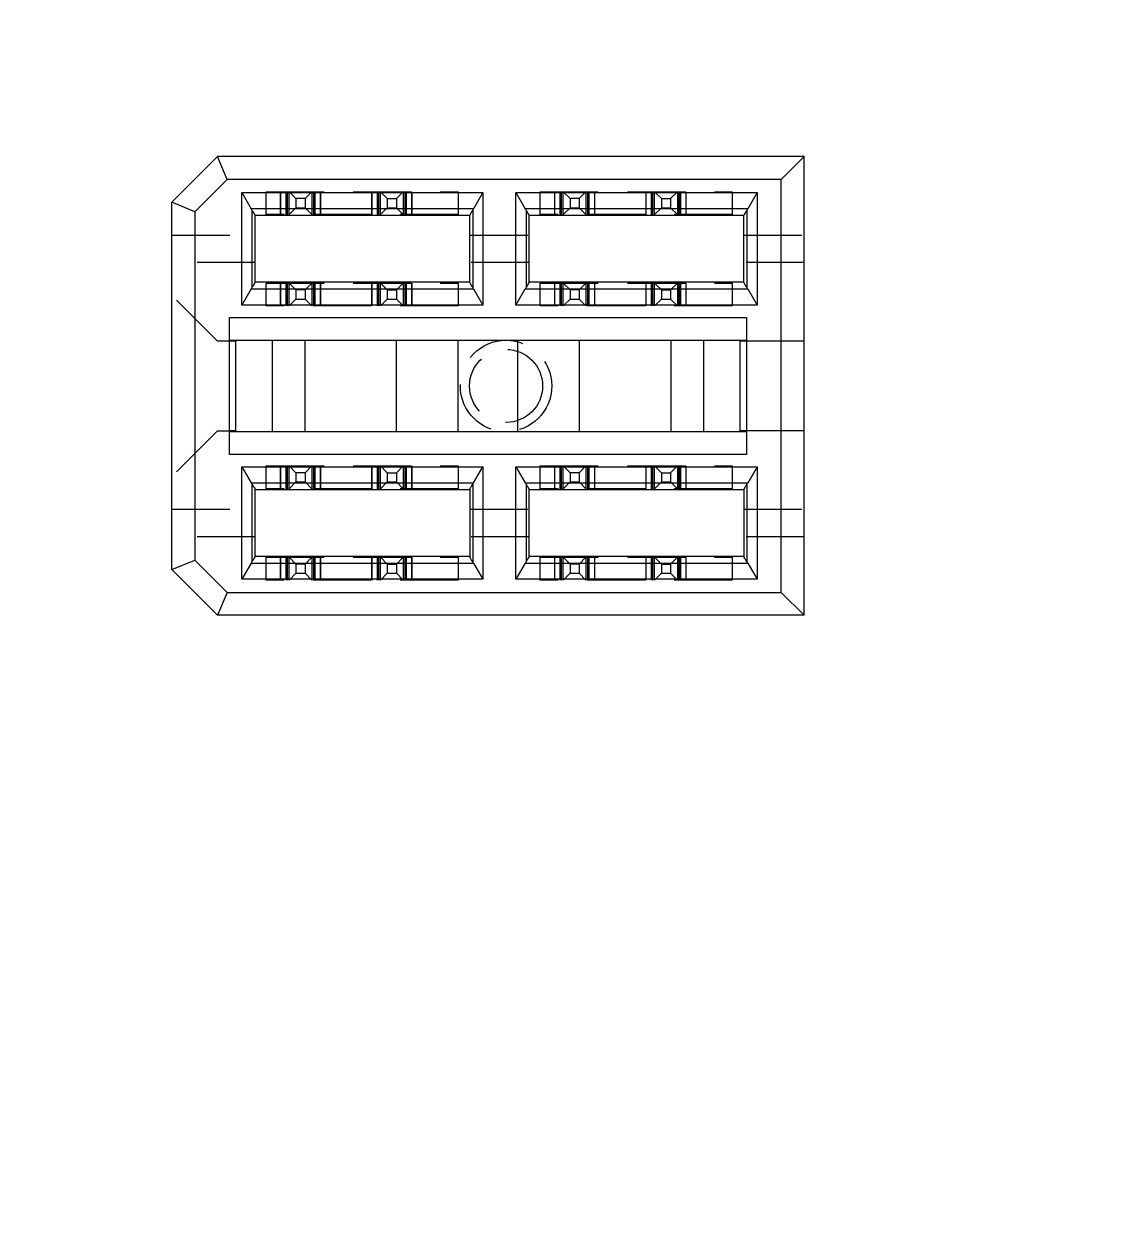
# Model space of a CAD drawing. Header units: millimetres. Extents: x -64 to 530, y -86 to 334.
# Drawn here: x 175.56 to 199.09, y 193.9 to 220.01 of the extents above; entities that cross this region are included whole.
import ezdxf

# ---------------------------------------------------------------- set-up
doc = ezdxf.new("R2010")
doc.units = ezdxf.units.MM
doc.header["$PDSIZE"] = -1
doc.linetypes.add('HIDDEN', pattern=[1.905, 1.27, -0.635])
doc.dimstyles.new('ISO-25', dxfattribs={"dimtxt": 2.5, "dimasz": 2.5, "dimexe": 1.25, "dimexo": 0.625, "dimtad": 1, "dimtxsty": 'Standard', "dimcen": 2.5, "dimadec": 0, "dimazin": 0, "dimtfac": 1, "dimtmove": 0, "dimatfit": 3, "dimfxl": 0, "dimarcsym": 0})

# ---------------------------------------------------------------- blocks, each defined once
blk = doc.blocks.new('*D35')
at = {"color": 0, "lineweight": -2}
for p, q in [((437.684, 297.079), (437.684, 315.579)), ((431.8, 293.079), (437.684, 297.079)), ((431.8, 279.9), (431.8, 293.079))]:
    blk.add_line(p, q, dxfattribs=at)
at = {"layer": 'Defpoints', "color": 0}
for p in [(437.684, 301.079), (431.8, 279.4), (0, 0)]:
    blk.add_point(p, dxfattribs=at)
at = {"color": 0, "insert": (435.434, 308.579), "char_height": 3, "attachment_point": 5, "rotation": 90}
blk.add_mtext('431,80', dxfattribs=at)
blk = doc.blocks.new('*D41')
at = {"color": 0, "lineweight": -2}
for p, q in [((191.371, 292.073), (191.371, 310.573)), ((199.07, 288.073), (191.371, 292.073)), ((199.07, 265.82), (199.07, 288.073))]:
    blk.add_line(p, q, dxfattribs=at)
at = {"layer": 'Defpoints', "color": 0}
for p in [(191.371, 296.073), (199.07, 265.32), (0, 0)]:
    blk.add_point(p, dxfattribs=at)
at = {"color": 0, "insert": (189.121, 303.573), "char_height": 3, "attachment_point": 5, "rotation": 90}
blk.add_mtext('199,07', dxfattribs=at)
blk = doc.blocks.new('*D42')
at = {"color": 0, "lineweight": -2}
for p, q in [((193.497, 265.32), (189.497, 263.066)), ((198.57, 265.32), (193.497, 265.32)), ((189.497, 263.066), (169.497, 263.066))]:
    blk.add_line(p, q, dxfattribs=at)
at = {"layer": 'Defpoints', "color": 0}
for p in [(199.07, 265.32), (185.497, 263.066), (0, 0)]:
    blk.add_point(p, dxfattribs=at)
at = {"color": 0, "insert": (177.247, 265.316), "char_height": 3, "attachment_point": 5}
blk.add_mtext('265,32', dxfattribs=at)
blk = doc.blocks.new('*D43')
at = {"color": 0, "lineweight": -2}
for p, q in [((280.31, 293.54), (280.31, 313.54)), ((285.75, 289.54), (280.31, 293.54)), ((285.75, 274.9), (285.75, 289.54))]:
    blk.add_line(p, q, dxfattribs=at)
at = {"layer": 'Defpoints', "color": 0}
for p in [(280.31, 297.54), (285.75, 274.4), (0, 0)]:
    blk.add_point(p, dxfattribs=at)
at = {"color": 0, "insert": (278.06, 305.79), "char_height": 3, "attachment_point": 5, "rotation": 90}
blk.add_mtext('285,75', dxfattribs=at)
blk = doc.blocks.new('*D44')
at = {"color": 0, "lineweight": -2}
for p, q in [((298.633, 293.447), (298.633, 312.947)), ((293.9, 289.447), (298.633, 293.447)), ((293.9, 279.9), (293.9, 289.447))]:
    blk.add_line(p, q, dxfattribs=at)
at = {"layer": 'Defpoints', "color": 0}
for p in [(298.633, 297.447), (293.9, 279.4), (0, 0)]:
    blk.add_point(p, dxfattribs=at)
at = {"color": 0, "insert": (296.383, 305.447), "char_height": 3, "attachment_point": 5, "rotation": 90}
blk.add_mtext('293,90', dxfattribs=at)
blk = doc.blocks.new('*D45')
at = {"color": 0, "lineweight": -2}
blk.add_line((285.25, 274.4), (252.388, 274.4), dxfattribs=at)
at = {"layer": 'Defpoints', "color": 0}
for p in [(267.888, 274.4), (285.75, 274.4), (0, 0)]:
    blk.add_point(p, dxfattribs=at)
at = {"color": 0, "insert": (259.888, 276.65), "char_height": 3, "attachment_point": 5}
blk.add_mtext('274,40', dxfattribs=at)
blk = doc.blocks.new('*D46')
at = {"color": 0, "lineweight": -2}
for p, q in [((273.06, 264.82), (273.06, 254.53)), ((273.06, 254.53), (277.95, 250.53)), ((277.95, 250.53), (277.95, 231.03))]:
    blk.add_line(p, q, dxfattribs=at)
at = {"layer": 'Defpoints', "color": 0}
for p in [(273.06, 265.32), (277.95, 246.53), (0, 0)]:
    blk.add_point(p, dxfattribs=at)
at = {"color": 0, "insert": (275.7, 238.53), "char_height": 3, "attachment_point": 5, "rotation": 90}
blk.add_mtext('273,06', dxfattribs=at)
blk = doc.blocks.new('*D47')
at = {"color": 0, "lineweight": -2}
for p, q in [((260.93, 266.76), (240.93, 266.76)), ((264.93, 265.32), (260.93, 266.76)), ((272.56, 265.32), (264.93, 265.32))]:
    blk.add_line(p, q, dxfattribs=at)
at = {"layer": 'Defpoints', "color": 0}
for p in [(256.93, 266.76), (273.06, 265.32), (0, 0)]:
    blk.add_point(p, dxfattribs=at)
at = {"color": 0, "insert": (248.68, 269.01), "char_height": 3, "attachment_point": 5}
blk.add_mtext('265,32', dxfattribs=at)
blk = doc.blocks.new('*D48')
at = {"color": 0, "lineweight": -2}
for p, q in [((355.301, 295.339), (355.301, 315.339)), ((359.73, 291.339), (355.301, 295.339)), ((359.73, 265.82), (359.73, 291.339))]:
    blk.add_line(p, q, dxfattribs=at)
at = {"layer": 'Defpoints', "color": 0}
for p in [(355.301, 299.339), (359.73, 265.32), (0, 0)]:
    blk.add_point(p, dxfattribs=at)
at = {"color": 0, "insert": (353.051, 307.589), "char_height": 3, "attachment_point": 5, "rotation": 90}
blk.add_mtext('359,73', dxfattribs=at)
blk = doc.blocks.new('*D49')
at = {"color": 0, "lineweight": -2}
for p, q in [((349.375, 265.32), (345.375, 260.541)), ((359.23, 265.32), (349.375, 265.32)), ((345.375, 260.541), (325.375, 260.541))]:
    blk.add_line(p, q, dxfattribs=at)
at = {"layer": 'Defpoints', "color": 0}
for p in [(359.73, 265.32), (341.375, 260.541), (0, 0)]:
    blk.add_point(p, dxfattribs=at)
at = {"color": 0, "insert": (333.125, 262.791), "char_height": 3, "attachment_point": 5}
blk.add_mtext('265,32', dxfattribs=at)
blk = doc.blocks.new('*D50')
at = {"color": 0, "lineweight": -2}
for p, q in [((411.281, 297.743), (411.281, 316.243)), ((415.9, 293.743), (411.281, 297.743)), ((415.9, 279.97), (415.9, 293.743))]:
    blk.add_line(p, q, dxfattribs=at)
at = {"layer": 'Defpoints', "color": 0}
for p in [(411.281, 301.743), (415.9, 279.47), (0, 0)]:
    blk.add_point(p, dxfattribs=at)
at = {"color": 0, "insert": (409.031, 309.243), "char_height": 3, "attachment_point": 5, "rotation": 90}
blk.add_mtext('415,90', dxfattribs=at)
blk = doc.blocks.new('*D51')
at = {"color": 0, "lineweight": -2}
for p, q in [((441.42, 274.4), (445.42, 275.871)), ((445.42, 275.871), (464.92, 275.871)), ((425.95, 274.4), (441.42, 274.4))]:
    blk.add_line(p, q, dxfattribs=at)
at = {"layer": 'Defpoints', "color": 0}
for p in [(449.42, 275.871), (425.45, 274.4), (0, 0)]:
    blk.add_point(p, dxfattribs=at)
at = {"color": 0, "insert": (457.42, 278.121), "char_height": 3, "attachment_point": 5}
blk.add_mtext('274,40', dxfattribs=at)
blk = doc.blocks.new('*D52')
at = {"color": 0, "lineweight": -2}
for p, q in [((423.283, 294.998), (423.283, 314.998)), ((425.45, 290.998), (423.283, 294.998)), ((425.45, 274.9), (425.45, 290.998))]:
    blk.add_line(p, q, dxfattribs=at)
at = {"layer": 'Defpoints', "color": 0}
for p in [(423.283, 298.998), (425.45, 274.4), (0, 0)]:
    blk.add_point(p, dxfattribs=at)
at = {"color": 0, "insert": (421.033, 307.248), "char_height": 3, "attachment_point": 5, "rotation": 90}
blk.add_mtext('425,45', dxfattribs=at)
blk = doc.blocks.new('*D53')
at = {"color": 0, "lineweight": -2}
for p, q in [((425.93, 198.05), (448.265, 198.05)), ((448.265, 198.05), (452.265, 194.721)), ((452.265, 194.721), (470.765, 194.721))]:
    blk.add_line(p, q, dxfattribs=at)
at = {"layer": 'Defpoints', "color": 0}
for p in [(425.43, 198.05), (456.265, 194.721), (0, 0)]:
    blk.add_point(p, dxfattribs=at)
at = {"color": 0, "insert": (463.765, 196.971), "char_height": 3, "attachment_point": 5}
blk.add_mtext('198,05', dxfattribs=at)
blk = doc.blocks.new('*D56')
at = {"color": 0, "lineweight": -2}
for p, q in [((437.803, 215.414), (437.803, 235.414)), ((425.43, 211.414), (437.803, 215.414)), ((425.43, 198.55), (425.43, 211.414))]:
    blk.add_line(p, q, dxfattribs=at)
at = {"layer": 'Defpoints', "color": 0}
for p in [(437.803, 219.414), (425.43, 198.05), (0, 0)]:
    blk.add_point(p, dxfattribs=at)
at = {"color": 0, "insert": (435.553, 227.664), "char_height": 3, "attachment_point": 5, "rotation": 90}
blk.add_mtext('425,43', dxfattribs=at)
blk = doc.blocks.new('*D75')
at = {"color": 0, "lineweight": -2}
for p, q in [((288.794, 294.16), (288.794, 313.16)), ((290.401, 290.16), (288.794, 294.16)), ((290.401, 279.9), (290.401, 290.16))]:
    blk.add_line(p, q, dxfattribs=at)
at = {"layer": 'Defpoints', "color": 0}
for p in [(288.794, 298.16), (290.401, 279.4), (0, 0)]:
    blk.add_point(p, dxfattribs=at)
at = {"color": 0, "insert": (286.544, 305.91), "char_height": 3, "attachment_point": 5, "rotation": 90}
blk.add_mtext('290,40', dxfattribs=at)
blk = doc.blocks.new('*D76')
at = {"color": 0, "lineweight": -2}
for p, q in [((306.252, 292.611), (306.252, 312.111)), ((297.399, 288.611), (306.252, 292.611)), ((297.399, 279.9), (297.399, 288.611))]:
    blk.add_line(p, q, dxfattribs=at)
at = {"layer": 'Defpoints', "color": 0}
for p in [(306.252, 296.611), (297.399, 279.4), (0, 0)]:
    blk.add_point(p, dxfattribs=at)
at = {"color": 0, "insert": (304.002, 304.611), "char_height": 3, "attachment_point": 5, "rotation": 90}
blk.add_mtext('297,40', dxfattribs=at)
blk = doc.blocks.new('*D77')
at = {"color": 0, "lineweight": -2}
for p, q in [((404.526, 297.682), (404.526, 316.182)), ((412.401, 293.682), (404.526, 297.682)), ((412.401, 279.9), (412.401, 293.682))]:
    blk.add_line(p, q, dxfattribs=at)
at = {"layer": 'Defpoints', "color": 0}
for p in [(404.526, 301.682), (412.401, 279.4), (0, 0)]:
    blk.add_point(p, dxfattribs=at)
at = {"color": 0, "insert": (402.276, 309.182), "char_height": 3, "attachment_point": 5, "rotation": 90}
blk.add_mtext('412,40', dxfattribs=at)
blk = doc.blocks.new('*D78')
at = {"color": 0, "lineweight": -2}
for p, q in [((417.265, 297.291), (417.265, 315.791)), ((419.399, 293.291), (417.265, 297.291)), ((419.399, 279.9), (419.399, 293.291))]:
    blk.add_line(p, q, dxfattribs=at)
at = {"layer": 'Defpoints', "color": 0}
for p in [(417.265, 301.291), (419.399, 279.4), (0, 0)]:
    blk.add_point(p, dxfattribs=at)
at = {"color": 0, "insert": (415.015, 308.791), "char_height": 3, "attachment_point": 5, "rotation": 90}
blk.add_mtext('419,40', dxfattribs=at)
blk = doc.blocks.new('*D79')
at = {"color": 0, "lineweight": -2}
for p, q in [((327.667, 198.05), (331.667, 199.196)), ((331.667, 199.196), (350.167, 199.196)), ((321.16, 198.05), (327.667, 198.05))]:
    blk.add_line(p, q, dxfattribs=at)
at = {"layer": 'Defpoints', "color": 0}
for p in [(335.667, 199.196), (320.66, 198.05), (0, 0)]:
    blk.add_point(p, dxfattribs=at)
at = {"color": 0, "insert": (343.167, 201.446), "char_height": 3, "attachment_point": 5}
blk.add_mtext('198,05', dxfattribs=at)
blk = doc.blocks.new('*D80')
at = {"color": 0, "lineweight": -2}
for p, q in [((320.66, 197.55), (320.66, 191.803)), ((320.66, 191.803), (322.808, 187.803)), ((322.808, 187.803), (322.808, 168.303))]:
    blk.add_line(p, q, dxfattribs=at)
at = {"layer": 'Defpoints', "color": 0}
for p in [(320.66, 198.05), (322.808, 183.803), (0, 0)]:
    blk.add_point(p, dxfattribs=at)
at = {"color": 0, "insert": (320.558, 175.803), "char_height": 3, "attachment_point": 5, "rotation": 90}
blk.add_mtext('320,66', dxfattribs=at)
blk = doc.blocks.new('*D82')
at = {"color": 0, "lineweight": -2}
for p, q in [((291.362, 177.259), (291.362, 196.759)), ((293.9, 173.47), (291.362, 177.259)), ((293.9, 169.97), (293.9, 173.47))]:
    blk.add_line(p, q, dxfattribs=at)
at = {"layer": 'Defpoints', "color": 0}
for p in [(291.362, 181.259), (293.9, 169.47), (0, 0)]:
    blk.add_point(p, dxfattribs=at)
at = {"color": 0, "insert": (289.112, 189.259), "char_height": 3, "attachment_point": 5, "rotation": 90}
blk.add_mtext('293,90', dxfattribs=at)
blk = doc.blocks.new('*D83')
at = {"color": 0, "lineweight": -2}
for p, q in [((219.89, 198.05), (219.828, 199.055)), ((219.828, 199.055), (238.328, 199.055)), ((216.39, 198.05), (219.89, 198.05))]:
    blk.add_line(p, q, dxfattribs=at)
at = {"layer": 'Defpoints', "color": 0}
for p in [(223.828, 199.055), (215.89, 198.05), (0, 0)]:
    blk.add_point(p, dxfattribs=at)
at = {"color": 0, "insert": (231.328, 201.305), "char_height": 3, "attachment_point": 5}
blk.add_mtext('198,05', dxfattribs=at)
blk = doc.blocks.new('*D84')
at = {"color": 0, "lineweight": -2}
for p, q in [((215.89, 197.55), (215.89, 194.05)), ((215.89, 194.05), (218.08, 193.062)), ((218.08, 193.062), (218.08, 174.062))]:
    blk.add_line(p, q, dxfattribs=at)
at = {"layer": 'Defpoints', "color": 0}
for p in [(215.89, 198.05), (218.08, 189.062), (0, 0)]:
    blk.add_point(p, dxfattribs=at)
at = {"color": 0, "insert": (215.83, 181.312), "char_height": 3, "attachment_point": 5, "rotation": 90}
blk.add_mtext('215,89', dxfattribs=at)
blk = doc.blocks.new('*D118')
at = {"color": 0, "lineweight": -2}
for p, q in [((389.587, 199.576), (389.587, 219.576)), ((394.242, 195.576), (389.587, 199.576)), ((394.242, 191.725), (394.242, 195.576))]:
    blk.add_line(p, q, dxfattribs=at)
at = {"layer": 'Defpoints', "color": 0}
for p in [(389.587, 203.576), (394.242, 191.225), (0, 0)]:
    blk.add_point(p, dxfattribs=at)
at = {"color": 0, "insert": (387.337, 211.826), "char_height": 3, "attachment_point": 5, "rotation": 90}
blk.add_mtext('394,24', dxfattribs=at)
blk = doc.blocks.new('*D119')
at = {"color": 0, "lineweight": -2}
for p, q in [((393.843, 235.159), (393.843, 254.159)), ((396, 231.159), (393.843, 235.159)), ((396, 225.095), (396, 231.159))]:
    blk.add_line(p, q, dxfattribs=at)
at = {"layer": 'Defpoints', "color": 0}
for p in [(393.843, 239.159), (396, 224.595), (0, 0)]:
    blk.add_point(p, dxfattribs=at)
at = {"color": 0, "insert": (391.593, 246.909), "char_height": 3, "attachment_point": 5, "rotation": 90}
blk.add_mtext('396,00', dxfattribs=at)
blk = doc.blocks.new('*D120')
at = {"color": 0, "lineweight": -2}
for p, q in [((372.602, 236.309), (372.602, 255.809)), ((373.5, 232.309), (372.602, 236.309)), ((373.5, 225.095), (373.5, 232.309))]:
    blk.add_line(p, q, dxfattribs=at)
at = {"layer": 'Defpoints', "color": 0}
for p in [(372.602, 240.309), (373.5, 224.595), (0, 0)]:
    blk.add_point(p, dxfattribs=at)
at = {"color": 0, "insert": (370.352, 248.309), "char_height": 3, "attachment_point": 5, "rotation": 90}
blk.add_mtext('373,50', dxfattribs=at)
blk = doc.blocks.new('*D121')
at = {"color": 0, "lineweight": -2}
for p, q in [((345.579, 237.414), (345.579, 256.414)), ((349.175, 233.414), (345.579, 237.414)), ((349.175, 225.095), (349.175, 233.414))]:
    blk.add_line(p, q, dxfattribs=at)
at = {"layer": 'Defpoints', "color": 0}
for p in [(345.579, 241.414), (349.175, 224.595), (0, 0)]:
    blk.add_point(p, dxfattribs=at)
at = {"color": 0, "insert": (343.329, 249.164), "char_height": 3, "attachment_point": 5, "rotation": 90}
blk.add_mtext('349,18', dxfattribs=at)
blk = doc.blocks.new('*D122')
at = {"color": 0, "lineweight": -2}
for p, q in [((325.674, 236.995), (325.674, 256.995)), ((328.855, 232.995), (325.674, 236.995)), ((328.855, 225.095), (328.855, 232.995))]:
    blk.add_line(p, q, dxfattribs=at)
at = {"layer": 'Defpoints', "color": 0}
for p in [(325.674, 240.995), (328.855, 224.595), (0, 0)]:
    blk.add_point(p, dxfattribs=at)
at = {"color": 0, "insert": (323.424, 249.245), "char_height": 3, "attachment_point": 5, "rotation": 90}
blk.add_mtext('328,86', dxfattribs=at)
blk = doc.blocks.new('*D123')
at = {"color": 0, "lineweight": -2}
for p, q in [((304.85, 235.076), (304.85, 254.576)), ((308.535, 231.076), (304.85, 235.076)), ((308.535, 225.095), (308.535, 231.076))]:
    blk.add_line(p, q, dxfattribs=at)
at = {"layer": 'Defpoints', "color": 0}
for p in [(304.85, 239.076), (308.535, 224.595), (0, 0)]:
    blk.add_point(p, dxfattribs=at)
at = {"color": 0, "insert": (302.6, 247.076), "char_height": 3, "attachment_point": 5, "rotation": 90}
blk.add_mtext('308,54', dxfattribs=at)
blk = doc.blocks.new('*D124')
at = {"color": 0, "lineweight": -2}
for p, q in [((286.103, 233.369), (286.103, 253.369)), ((288.215, 229.369), (286.103, 233.369)), ((288.215, 225.095), (288.215, 229.369))]:
    blk.add_line(p, q, dxfattribs=at)
at = {"layer": 'Defpoints', "color": 0}
for p in [(286.103, 237.369), (288.215, 224.595), (0, 0)]:
    blk.add_point(p, dxfattribs=at)
at = {"color": 0, "insert": (283.853, 245.619), "char_height": 3, "attachment_point": 5, "rotation": 90}
blk.add_mtext('288,22', dxfattribs=at)
blk = doc.blocks.new('*D125')
at = {"color": 0, "lineweight": -2}
for p, q in [((263.907, 234.454), (263.907, 253.954)), ((267.895, 230.454), (263.907, 234.454)), ((267.895, 225.095), (267.895, 230.454))]:
    blk.add_line(p, q, dxfattribs=at)
at = {"layer": 'Defpoints', "color": 0}
for p in [(263.907, 238.454), (267.895, 224.595), (0, 0)]:
    blk.add_point(p, dxfattribs=at)
at = {"color": 0, "insert": (261.657, 246.454), "char_height": 3, "attachment_point": 5, "rotation": 90}
blk.add_mtext('267,90', dxfattribs=at)
blk = doc.blocks.new('*D126')
at = {"color": 0, "lineweight": -2}
for p, q in [((243.782, 232.451), (243.782, 252.451)), ((247.575, 228.595), (243.782, 232.451)), ((247.575, 225.095), (247.575, 228.595))]:
    blk.add_line(p, q, dxfattribs=at)
at = {"layer": 'Defpoints', "color": 0}
for p in [(243.782, 236.451), (247.575, 224.595), (0, 0)]:
    blk.add_point(p, dxfattribs=at)
at = {"color": 0, "insert": (241.532, 244.701), "char_height": 3, "attachment_point": 5, "rotation": 90}
blk.add_mtext('247,58', dxfattribs=at)
blk = doc.blocks.new('*D127')
at = {"color": 0, "lineweight": -2}
for p, q in [((222.023, 234.703), (222.023, 254.703)), ((227.255, 230.703), (222.023, 234.703)), ((227.255, 225.095), (227.255, 230.703))]:
    blk.add_line(p, q, dxfattribs=at)
at = {"layer": 'Defpoints', "color": 0}
for p in [(222.023, 238.703), (227.255, 224.595), (0, 0)]:
    blk.add_point(p, dxfattribs=at)
at = {"color": 0, "insert": (219.773, 246.953), "char_height": 3, "attachment_point": 5, "rotation": 90}
blk.add_mtext('227,26', dxfattribs=at)
blk = doc.blocks.new('*D128')
at = {"color": 0, "lineweight": -2}
for p, q in [((203.028, 233.99), (203.028, 253.49)), ((206.946, 229.99), (203.028, 233.99)), ((206.946, 225.095), (206.946, 229.99))]:
    blk.add_line(p, q, dxfattribs=at)
at = {"layer": 'Defpoints', "color": 0}
for p in [(203.028, 237.99), (206.946, 224.595), (0, 0)]:
    blk.add_point(p, dxfattribs=at)
at = {"color": 0, "insert": (200.778, 245.99), "char_height": 3, "attachment_point": 5, "rotation": 90}
blk.add_mtext('206,95', dxfattribs=at)
blk = doc.blocks.new('*D129')
at = {"color": 0, "lineweight": -2}
for p, q in [((182.809, 235.614), (182.809, 254.614)), ((186.615, 231.614), (182.809, 235.614)), ((186.615, 225.095), (186.615, 231.614))]:
    blk.add_line(p, q, dxfattribs=at)
at = {"layer": 'Defpoints', "color": 0}
for p in [(182.809, 239.614), (186.615, 224.595), (0, 0)]:
    blk.add_point(p, dxfattribs=at)
at = {"color": 0, "insert": (180.559, 247.364), "char_height": 3, "attachment_point": 5, "rotation": 90}
blk.add_mtext('186,62', dxfattribs=at)
blk = doc.blocks.new('*D142')
at = {"color": 0, "lineweight": -2}
for p, q in [((401.115, 224.595), (405.115, 228.426)), ((405.115, 228.426), (425.115, 228.426)), ((396.5, 224.595), (401.115, 224.595))]:
    blk.add_line(p, q, dxfattribs=at)
at = {"layer": 'Defpoints', "color": 0}
for p in [(409.115, 228.426), (396, 224.595), (0, 0)]:
    blk.add_point(p, dxfattribs=at)
at = {"color": 0, "insert": (417.365, 230.676), "char_height": 3, "attachment_point": 5}
blk.add_mtext('224,59', dxfattribs=at)
blk = doc.blocks.new('*D143')
at = {"color": 0, "lineweight": -2}
blk.add_line((166.25, 274.4), (193.07, 274.4), dxfattribs=at)
at = {"layer": 'Defpoints', "color": 0}
for p in [(165.75, 274.4), (177.57, 274.4), (0, 0)]:
    blk.add_point(p, dxfattribs=at)
at = {"color": 0, "insert": (185.57, 276.65), "char_height": 3, "attachment_point": 5}
blk.add_mtext('274,40', dxfattribs=at)

msp = doc.modelspace()

# ---------------------------------------------------------------- linework, layer by layer
at = {"color": 7, "linetype": 'Continuous', "lineweight": 15}
for p, q in [((179.795, 217.11), (178.795, 216.11)), ((180.002, 216.61), (179.795, 217.11)), ((192.635, 217.11), (179.795, 217.11)), ((192.635, 217.11), (192.135, 216.61)), ((192.635, 207.07), (192.635, 217.11)), ((179.295, 215.903), (180.002, 216.61)), ((192.135, 216.61), (180.002, 216.61)), ((192.135, 207.57), (192.135, 216.61)), ((180.326, 216.32), (185.604, 216.32)), ((180.326, 216.32), (180.53, 215.966)), ((180.326, 213.86), (180.326, 216.32)), ((185.604, 216.32), (185.4, 215.966)), ((185.604, 216.32), (185.604, 213.86)), ((186.326, 216.32), (191.604, 216.32)), ((186.326, 213.86), (186.326, 216.32)), ((186.326, 216.32), (186.53, 215.966)), ((191.604, 216.32), (191.4, 215.966)), ((191.604, 216.32), (191.604, 213.86)), ((178.795, 208.07), (178.795, 216.11)), ((179.295, 215.903), (178.795, 216.11)), ((179.295, 215.903), (179.295, 208.277)), ((185.4, 215.966), (180.53, 215.966)), ((180.548, 215.938), (180.548, 214.242)), ((180.615, 214.355), (180.615, 215.825)), ((185.315, 215.82), (180.615, 215.82)), ((185.315, 214.355), (185.315, 215.825)), ((185.382, 215.938), (185.382, 214.242)), ((191.4, 215.966), (186.53, 215.966)), ((186.548, 215.938), (186.548, 214.242)), ((186.615, 214.355), (186.615, 215.825)), ((191.315, 215.82), (186.615, 215.82)), ((191.315, 214.355), (191.315, 215.825)), ((191.382, 215.938), (191.382, 214.242)), ((180.53, 214.214), (180.326, 213.86)), ((180.53, 214.214), (185.4, 214.214)), ((185.315, 214.36), (180.615, 214.36)), ((185.4, 214.214), (185.604, 213.86)), ((186.326, 213.86), (186.53, 214.214)), ((186.53, 214.214), (191.4, 214.214)), ((191.315, 214.36), (186.615, 214.36)), ((191.4, 214.214), (191.604, 213.86)), ((185.604, 213.86), (180.326, 213.86)), ((191.604, 213.86), (186.326, 213.86)), ((180.059, 213.59), (191.371, 213.59)), ((180.059, 210.59), (180.059, 213.59)), ((191.371, 213.59), (191.371, 210.59)), ((180.059, 213.09), (191.371, 213.09)), ((180.195, 213.07), (180.059, 213.07)), ((180.195, 213.09), (180.195, 213.07)), ((180.195, 211.11), (180.195, 213.07)), ((180.995, 211.09), (180.995, 213.09)), ((181.715, 211.09), (181.715, 213.09)), ((183.715, 211.09), (183.715, 213.09)), ((185.065, 211.09), (185.065, 213.09)), ((186.365, 211.09), (186.365, 213.09)), ((187.715, 211.09), (187.715, 213.09)), ((189.715, 213.09), (189.715, 211.09)), ((190.435, 213.09), (190.435, 211.09)), ((191.235, 213.09), (191.235, 213.07)), ((191.371, 213.07), (191.235, 213.07)), ((191.235, 211.11), (191.235, 213.07)), ((180.195, 211.11), (180.059, 211.11)), ((180.059, 211.09), (191.371, 211.09)), ((180.195, 211.11), (180.195, 211.09)), ((191.235, 211.11), (191.235, 211.09)), ((191.371, 211.11), (191.235, 211.11)), ((191.371, 210.59), (180.059, 210.59)), ((180.326, 210.32), (185.604, 210.32)), ((180.326, 207.86), (180.326, 210.32)), ((180.326, 210.32), (180.53, 209.966)), ((185.4, 209.966), (185.604, 210.32)), ((185.604, 210.32), (185.604, 207.86)), ((186.326, 210.32), (191.604, 210.32)), ((186.326, 207.86), (186.326, 210.32)), ((186.326, 210.32), (186.53, 209.966)), ((191.604, 210.32), (191.4, 209.966)), ((191.604, 210.32), (191.604, 207.86)), ((180.53, 209.966), (185.4, 209.966)), ((186.53, 209.966), (191.4, 209.966)), ((180.548, 209.938), (180.548, 208.242)), ((180.615, 208.355), (180.615, 209.825)), ((180.615, 209.82), (185.315, 209.82)), ((185.315, 209.825), (185.315, 208.355)), ((185.382, 209.938), (185.382, 208.242)), ((186.548, 209.938), (186.548, 208.242)), ((186.615, 208.355), (186.615, 209.825)), ((186.615, 209.82), (191.315, 209.82)), ((191.315, 209.825), (191.315, 208.355)), ((191.382, 209.938), (191.382, 208.242)), ((178.795, 208.07), (179.295, 208.277)), ((179.295, 208.277), (180.002, 207.57)), ((180.53, 208.214), (180.326, 207.86)), ((180.53, 208.214), (185.4, 208.214)), ((185.315, 208.36), (180.615, 208.36)), ((185.4, 208.214), (185.604, 207.86)), ((186.53, 208.214), (186.326, 207.86)), ((186.53, 208.214), (191.4, 208.214)), ((191.315, 208.36), (186.615, 208.36)), ((191.4, 208.214), (191.604, 207.86)), ((179.795, 207.07), (178.795, 208.07)), ((185.604, 207.86), (180.326, 207.86)), ((191.604, 207.86), (186.326, 207.86)), ((180.002, 207.57), (179.795, 207.07)), ((180.002, 207.57), (192.135, 207.57)), ((192.635, 207.07), (192.135, 207.57)), ((192.635, 207.07), (179.795, 207.07))]:
    msp.add_line(p, q, dxfattribs=at)
at = {"color": 7, "linetype": 'HIDDEN', "lineweight": 0}
for p, q in [((180.86, 215.84), (180.86, 216.34)), ((180.86, 216.34), (185.06, 216.34)), ((181.17, 216.34), (181.17, 215.84)), ((181.175, 215.84), (181.175, 216.34)), ((181.295, 215.84), (181.295, 216.34)), ((181.296, 216.34), (181.296, 215.84)), ((181.315, 216.34), (181.315, 215.84)), ((181.325, 215.84), (181.325, 216.34)), ((181.325, 215.84), (181.325, 216.34)), ((181.36, 215.84), (181.36, 216.34)), ((181.36, 216.34), (181.51, 216.19)), ((181.86, 216.34), (181.71, 216.19)), ((181.86, 216.34), (181.86, 215.84)), ((181.895, 216.34), (181.895, 215.84)), ((181.895, 216.34), (181.895, 215.84)), ((181.905, 216.34), (181.905, 215.84)), ((181.924, 215.84), (181.924, 216.34)), ((181.925, 216.34), (181.925, 215.84)), ((182.045, 216.34), (182.045, 215.84)), ((182.05, 215.84), (182.05, 216.34)), ((183.17, 216.34), (183.17, 215.84)), ((183.175, 215.84), (183.175, 216.34)), ((183.295, 215.84), (183.295, 216.34)), ((183.296, 216.34), (183.296, 215.84)), ((183.315, 216.34), (183.315, 215.84)), ((183.325, 215.84), (183.325, 216.34)), ((183.325, 215.84), (183.325, 216.34)), ((183.36, 215.84), (183.36, 216.34)), ((183.36, 216.34), (183.51, 216.19)), ((183.71, 216.19), (183.86, 216.34)), ((183.86, 216.34), (183.86, 215.84)), ((183.895, 216.34), (183.895, 215.84)), ((183.895, 216.34), (183.895, 215.84)), ((183.905, 216.34), (183.905, 215.84)), ((183.924, 215.84), (183.924, 216.34)), ((183.925, 216.34), (183.925, 215.84)), ((184.045, 216.34), (184.045, 215.84)), ((184.05, 215.84), (184.05, 216.34)), ((185.06, 216.34), (185.06, 215.84)), ((186.86, 215.84), (186.86, 216.34)), ((186.86, 216.34), (191.06, 216.34)), ((187.17, 216.34), (187.17, 215.84)), ((187.175, 215.84), (187.175, 216.34)), ((187.295, 215.84), (187.295, 216.34)), ((187.296, 216.34), (187.296, 215.84)), ((187.315, 216.34), (187.315, 215.84)), ((187.325, 215.84), (187.325, 216.34)), ((187.325, 215.84), (187.325, 216.34)), ((187.36, 215.84), (187.36, 216.34)), ((187.36, 216.34), (187.51, 216.19)), ((187.86, 216.34), (187.71, 216.19)), ((187.86, 216.34), (187.86, 215.84)), ((187.895, 216.34), (187.895, 215.84)), ((187.895, 216.34), (187.895, 215.84)), ((187.905, 216.34), (187.905, 215.84)), ((187.924, 215.84), (187.924, 216.34)), ((187.925, 216.34), (187.925, 215.84)), ((188.045, 216.34), (188.045, 215.84)), ((188.05, 215.84), (188.05, 216.34)), ((189.17, 216.34), (189.17, 215.84)), ((189.175, 215.84), (189.175, 216.34)), ((189.295, 215.84), (189.295, 216.34)), ((189.296, 216.34), (189.296, 215.84)), ((189.315, 216.34), (189.315, 215.84)), ((189.325, 215.84), (189.325, 216.34)), ((189.325, 215.84), (189.325, 216.34)), ((189.36, 215.84), (189.36, 216.34)), ((189.36, 216.34), (189.51, 216.19)), ((189.71, 216.19), (189.86, 216.34)), ((189.86, 216.34), (189.86, 215.84)), ((189.895, 216.34), (189.895, 215.84)), ((189.895, 216.34), (189.895, 215.84)), ((189.905, 216.34), (189.905, 215.84)), ((189.924, 215.84), (189.924, 216.34)), ((189.925, 216.34), (189.925, 215.84)), ((190.045, 216.34), (190.045, 215.84)), ((190.05, 215.84), (190.05, 216.34)), ((191.06, 216.34), (191.06, 215.84)), ((181.36, 215.84), (181.51, 215.99)), ((181.71, 216.19), (181.51, 216.19)), ((181.51, 216.19), (181.51, 215.99)), ((181.51, 215.99), (181.71, 215.99)), ((181.71, 216.19), (181.71, 215.99)), ((181.71, 215.99), (181.86, 215.84)), ((183.51, 215.99), (183.36, 215.84)), ((183.51, 216.19), (183.71, 216.19)), ((183.51, 216.19), (183.51, 215.99)), ((183.51, 215.99), (183.71, 215.99)), ((183.71, 216.19), (183.71, 215.99)), ((183.71, 215.99), (183.86, 215.84)), ((187.36, 215.84), (187.51, 215.99)), ((187.71, 216.19), (187.51, 216.19)), ((187.51, 216.19), (187.51, 215.99)), ((187.51, 215.99), (187.71, 215.99)), ((187.71, 216.19), (187.71, 215.99)), ((187.71, 215.99), (187.86, 215.84)), ((189.51, 215.99), (189.36, 215.84)), ((189.51, 216.19), (189.71, 216.19)), ((189.51, 216.19), (189.51, 215.99)), ((189.51, 215.99), (189.71, 215.99)), ((189.71, 216.19), (189.71, 215.99)), ((189.71, 215.99), (189.86, 215.84)), ((185.06, 215.84), (180.86, 215.84)), ((191.06, 215.84), (186.86, 215.84)), ((178.795, 215.39), (180.615, 215.39)), ((185.315, 215.39), (186.615, 215.39)), ((191.315, 215.39), (192.635, 215.39)), ((180.615, 214.79), (178.795, 214.79)), ((186.615, 214.79), (185.315, 214.79)), ((192.635, 214.79), (191.315, 214.79)), ((180.86, 213.84), (180.86, 214.34)), ((180.86, 214.34), (185.06, 214.34)), ((181.17, 214.34), (181.17, 213.84)), ((181.175, 213.84), (181.175, 214.34)), ((181.295, 213.84), (181.295, 214.34)), ((181.296, 214.34), (181.296, 213.84)), ((181.315, 214.34), (181.315, 213.84)), ((181.325, 213.84), (181.325, 214.34)), ((181.325, 213.84), (181.325, 214.34)), ((181.36, 213.84), (181.36, 214.34)), ((181.36, 214.34), (181.51, 214.19)), ((181.71, 214.19), (181.51, 214.19)), ((181.51, 214.19), (181.51, 213.99)), ((181.86, 214.34), (181.71, 214.19)), ((181.71, 214.19), (181.71, 213.99)), ((181.86, 214.34), (181.86, 213.84)), ((181.895, 214.34), (181.895, 213.84)), ((181.895, 214.34), (181.895, 213.84)), ((181.905, 214.34), (181.905, 213.84)), ((181.924, 213.84), (181.924, 214.34)), ((181.925, 214.34), (181.925, 213.84)), ((182.045, 214.34), (182.045, 213.84)), ((182.05, 213.84), (182.05, 214.34)), ((183.17, 214.34), (183.17, 213.84)), ((183.175, 213.84), (183.175, 214.34)), ((183.295, 213.84), (183.295, 214.34)), ((183.296, 214.34), (183.296, 213.84)), ((183.315, 214.34), (183.315, 213.84)), ((183.325, 213.84), (183.325, 214.34)), ((183.325, 213.84), (183.325, 214.34)), ((183.36, 213.84), (183.36, 214.34)), ((183.36, 214.34), (183.51, 214.19)), ((183.51, 214.19), (183.71, 214.19)), ((183.51, 214.19), (183.51, 213.99)), ((183.71, 214.19), (183.86, 214.34)), ((183.71, 214.19), (183.71, 213.99)), ((183.86, 214.34), (183.86, 213.84)), ((183.895, 214.34), (183.895, 213.84)), ((183.895, 214.34), (183.895, 213.84)), ((183.905, 214.34), (183.905, 213.84)), ((183.924, 213.84), (183.924, 214.34)), ((183.925, 214.34), (183.925, 213.84)), ((184.045, 214.34), (184.045, 213.84)), ((184.05, 213.84), (184.05, 214.34)), ((185.06, 214.34), (185.06, 213.84)), ((186.86, 213.84), (186.86, 214.34)), ((186.86, 214.34), (191.06, 214.34)), ((187.17, 214.34), (187.17, 213.84)), ((187.175, 213.84), (187.175, 214.34)), ((187.295, 213.84), (187.295, 214.34)), ((187.296, 214.34), (187.296, 213.84)), ((187.315, 214.34), (187.315, 213.84)), ((187.325, 213.84), (187.325, 214.34)), ((187.325, 213.84), (187.325, 214.34)), ((187.36, 213.84), (187.36, 214.34)), ((187.36, 214.34), (187.51, 214.19)), ((187.51, 214.19), (187.51, 213.99)), ((187.71, 214.19), (187.51, 214.19)), ((187.86, 214.34), (187.71, 214.19)), ((187.71, 214.19), (187.71, 213.99)), ((187.86, 214.34), (187.86, 213.84)), ((187.895, 214.34), (187.895, 213.84)), ((187.895, 214.34), (187.895, 213.84)), ((187.905, 214.34), (187.905, 213.84)), ((187.924, 213.84), (187.924, 214.34)), ((187.925, 214.34), (187.925, 213.84)), ((188.045, 214.34), (188.045, 213.84)), ((188.05, 213.84), (188.05, 214.34)), ((189.17, 214.34), (189.17, 213.84)), ((189.175, 213.84), (189.175, 214.34)), ((189.295, 213.84), (189.295, 214.34)), ((189.296, 214.34), (189.296, 213.84)), ((189.315, 214.34), (189.315, 213.84)), ((189.325, 213.84), (189.325, 214.34)), ((189.325, 213.84), (189.325, 214.34)), ((189.36, 213.84), (189.36, 214.34)), ((189.36, 214.34), (189.51, 214.19)), ((189.51, 214.19), (189.71, 214.19)), ((189.51, 214.19), (189.51, 213.99)), ((189.71, 214.19), (189.86, 214.34)), ((189.71, 214.19), (189.71, 213.99)), ((189.86, 214.34), (189.86, 213.84)), ((189.895, 214.34), (189.895, 213.84)), ((189.895, 214.34), (189.895, 213.84)), ((189.905, 214.34), (189.905, 213.84)), ((189.924, 213.84), (189.924, 214.34)), ((189.925, 214.34), (189.925, 213.84)), ((190.045, 214.34), (190.045, 213.84)), ((190.05, 213.84), (190.05, 214.34)), ((191.06, 214.34), (191.06, 213.84)), ((179.795, 213.07), (178.795, 214.07)), ((181.36, 213.84), (181.51, 213.99)), ((181.51, 213.99), (181.71, 213.99)), ((181.71, 213.99), (181.86, 213.84)), ((183.51, 213.99), (183.36, 213.84)), ((183.51, 213.99), (183.71, 213.99)), ((183.71, 213.99), (183.86, 213.84)), ((187.36, 213.84), (187.51, 213.99)), ((187.51, 213.99), (187.71, 213.99)), ((187.71, 213.99), (187.86, 213.84)), ((189.51, 213.99), (189.36, 213.84)), ((189.51, 213.99), (189.71, 213.99)), ((189.71, 213.99), (189.86, 213.84)), ((185.06, 213.84), (180.86, 213.84)), ((191.06, 213.84), (186.86, 213.84)), ((180.059, 213.07), (179.795, 213.07)), ((192.635, 213.07), (191.371, 213.07)), ((179.795, 211.11), (178.795, 210.11)), ((179.795, 211.11), (180.059, 211.11)), ((192.635, 211.11), (191.371, 211.11)), ((180.86, 209.84), (180.86, 210.34)), ((180.86, 210.34), (185.06, 210.34)), ((181.17, 210.34), (181.17, 209.84)), ((181.175, 209.84), (181.175, 210.34)), ((181.295, 209.84), (181.295, 210.34)), ((181.296, 210.34), (181.296, 209.84)), ((181.315, 210.34), (181.315, 209.84)), ((181.325, 209.84), (181.325, 210.34)), ((181.325, 209.84), (181.325, 210.34)), ((181.36, 209.84), (181.36, 210.34)), ((181.36, 210.34), (181.51, 210.19)), ((181.86, 210.34), (181.71, 210.19)), ((181.86, 210.34), (181.86, 209.84)), ((181.895, 210.34), (181.895, 209.84)), ((181.895, 210.34), (181.895, 209.84)), ((181.905, 210.34), (181.905, 209.84)), ((181.924, 209.84), (181.924, 210.34)), ((181.925, 210.34), (181.925, 209.84)), ((182.045, 210.34), (182.045, 209.84)), ((182.05, 209.84), (182.05, 210.34)), ((183.17, 210.34), (183.17, 209.84)), ((183.175, 209.84), (183.175, 210.34)), ((183.295, 209.84), (183.295, 210.34)), ((183.296, 210.34), (183.296, 209.84)), ((183.315, 210.34), (183.315, 209.84)), ((183.325, 209.84), (183.325, 210.34)), ((183.325, 209.84), (183.325, 210.34)), ((183.36, 209.84), (183.36, 210.34)), ((183.36, 210.34), (183.51, 210.19)), ((183.71, 210.19), (183.86, 210.34)), ((183.86, 210.34), (183.86, 209.84)), ((183.895, 210.34), (183.895, 209.84)), ((183.895, 210.34), (183.895, 209.84)), ((183.905, 210.34), (183.905, 209.84)), ((183.924, 209.84), (183.924, 210.34)), ((183.925, 210.34), (183.925, 209.84)), ((184.045, 210.34), (184.045, 209.84)), ((184.05, 209.84), (184.05, 210.34)), ((185.06, 210.34), (185.06, 209.84)), ((186.86, 209.84), (186.86, 210.34)), ((186.86, 210.34), (191.06, 210.34)), ((187.17, 210.34), (187.17, 209.84)), ((187.175, 209.84), (187.175, 210.34)), ((187.295, 209.84), (187.295, 210.34)), ((187.296, 210.34), (187.296, 209.84)), ((187.315, 210.34), (187.315, 209.84)), ((187.325, 209.84), (187.325, 210.34)), ((187.325, 209.84), (187.325, 210.34)), ((187.36, 209.84), (187.36, 210.34)), ((187.36, 210.34), (187.51, 210.19)), ((187.86, 210.34), (187.71, 210.19)), ((187.86, 210.34), (187.86, 209.84)), ((187.895, 210.34), (187.895, 209.84)), ((187.895, 210.34), (187.895, 209.84)), ((187.905, 210.34), (187.905, 209.84)), ((187.924, 209.84), (187.924, 210.34)), ((187.925, 210.34), (187.925, 209.84)), ((188.045, 210.34), (188.045, 209.84)), ((188.05, 209.84), (188.05, 210.34)), ((189.17, 210.34), (189.17, 209.84)), ((189.175, 209.84), (189.175, 210.34)), ((189.295, 209.84), (189.295, 210.34)), ((189.296, 210.34), (189.296, 209.84)), ((189.315, 210.34), (189.315, 209.84)), ((189.325, 209.84), (189.325, 210.34)), ((189.325, 209.84), (189.325, 210.34)), ((189.36, 209.84), (189.36, 210.34)), ((189.36, 210.34), (189.51, 210.19)), ((189.71, 210.19), (189.86, 210.34)), ((189.86, 210.34), (189.86, 209.84)), ((189.895, 210.34), (189.895, 209.84)), ((189.895, 210.34), (189.895, 209.84)), ((189.905, 210.34), (189.905, 209.84)), ((189.924, 209.84), (189.924, 210.34)), ((189.925, 210.34), (189.925, 209.84)), ((190.045, 210.34), (190.045, 209.84)), ((190.05, 209.84), (190.05, 210.34)), ((191.06, 210.34), (191.06, 209.84)), ((181.36, 209.84), (181.51, 209.99)), ((181.51, 210.19), (181.51, 209.99)), ((181.71, 210.19), (181.51, 210.19)), ((181.51, 209.99), (181.71, 209.99)), ((181.71, 210.19), (181.71, 209.99)), ((181.71, 209.99), (181.86, 209.84)), ((183.51, 209.99), (183.36, 209.84)), ((183.51, 210.19), (183.71, 210.19)), ((183.51, 210.19), (183.51, 209.99)), ((183.51, 209.99), (183.71, 209.99)), ((183.71, 210.19), (183.71, 209.99)), ((183.71, 209.99), (183.86, 209.84)), ((187.36, 209.84), (187.51, 209.99)), ((187.71, 210.19), (187.51, 210.19)), ((187.51, 210.19), (187.51, 209.99)), ((187.51, 209.99), (187.71, 209.99)), ((187.71, 210.19), (187.71, 209.99)), ((187.71, 209.99), (187.86, 209.84)), ((189.51, 209.99), (189.36, 209.84)), ((189.51, 210.19), (189.71, 210.19)), ((189.51, 210.19), (189.51, 209.99)), ((189.51, 209.99), (189.71, 209.99)), ((189.71, 210.19), (189.71, 209.99)), ((189.71, 209.99), (189.86, 209.84)), ((185.06, 209.84), (180.86, 209.84)), ((191.06, 209.84), (186.86, 209.84)), ((178.795, 209.39), (180.615, 209.39)), ((185.315, 209.39), (186.615, 209.39)), ((191.315, 209.39), (192.635, 209.39)), ((180.615, 208.79), (178.795, 208.79)), ((186.615, 208.79), (185.315, 208.79)), ((192.635, 208.79), (191.315, 208.79)), ((180.86, 207.84), (180.86, 208.34)), ((180.86, 208.34), (185.06, 208.34)), ((181.17, 208.34), (181.17, 207.84)), ((181.175, 207.84), (181.175, 208.34)), ((181.295, 207.84), (181.295, 208.34)), ((181.296, 208.34), (181.296, 207.84)), ((181.315, 208.34), (181.315, 207.84)), ((181.325, 207.84), (181.325, 208.34)), ((181.325, 207.84), (181.325, 208.34)), ((181.36, 207.84), (181.36, 208.34)), ((181.36, 208.34), (181.51, 208.19)), ((181.71, 208.19), (181.51, 208.19)), ((181.51, 208.19), (181.51, 207.99)), ((181.86, 208.34), (181.71, 208.19)), ((181.71, 208.19), (181.71, 207.99)), ((181.86, 208.34), (181.86, 207.84)), ((181.895, 208.34), (181.895, 207.84)), ((181.895, 208.34), (181.895, 207.84)), ((181.905, 208.34), (181.905, 207.84)), ((181.924, 207.84), (181.924, 208.34)), ((181.925, 208.34), (181.925, 207.84)), ((182.045, 208.34), (182.045, 207.84)), ((182.05, 207.84), (182.05, 208.34)), ((183.17, 208.34), (183.17, 207.84)), ((183.175, 207.84), (183.175, 208.34)), ((183.295, 207.84), (183.295, 208.34)), ((183.296, 208.34), (183.296, 207.84)), ((183.315, 208.34), (183.315, 207.84)), ((183.325, 207.84), (183.325, 208.34)), ((183.325, 207.84), (183.325, 208.34)), ((183.36, 207.84), (183.36, 208.34)), ((183.36, 208.34), (183.51, 208.19)), ((183.51, 208.19), (183.71, 208.19)), ((183.51, 208.19), (183.51, 207.99)), ((183.71, 208.19), (183.86, 208.34)), ((183.71, 208.19), (183.71, 207.99)), ((183.86, 208.34), (183.86, 207.84)), ((183.895, 208.34), (183.895, 207.84)), ((183.895, 208.34), (183.895, 207.84)), ((183.905, 208.34), (183.905, 207.84)), ((183.924, 207.84), (183.924, 208.34)), ((183.925, 208.34), (183.925, 207.84)), ((184.045, 208.34), (184.045, 207.84)), ((184.05, 207.84), (184.05, 208.34)), ((185.06, 208.34), (185.06, 207.84)), ((186.86, 207.84), (186.86, 208.34)), ((186.86, 208.34), (191.06, 208.34)), ((187.17, 208.34), (187.17, 207.84)), ((187.175, 207.84), (187.175, 208.34)), ((187.295, 207.84), (187.295, 208.34)), ((187.296, 208.34), (187.296, 207.84)), ((187.315, 208.34), (187.315, 207.84)), ((187.325, 207.84), (187.325, 208.34)), ((187.325, 207.84), (187.325, 208.34)), ((187.36, 207.84), (187.36, 208.34)), ((187.36, 208.34), (187.51, 208.19)), ((187.71, 208.19), (187.51, 208.19)), ((187.51, 208.19), (187.51, 207.99)), ((187.86, 208.34), (187.71, 208.19)), ((187.71, 208.19), (187.71, 207.99)), ((187.86, 208.34), (187.86, 207.84)), ((187.895, 208.34), (187.895, 207.84)), ((187.895, 208.34), (187.895, 207.84)), ((187.905, 208.34), (187.905, 207.84)), ((187.924, 207.84), (187.924, 208.34)), ((187.925, 208.34), (187.925, 207.84)), ((188.045, 208.34), (188.045, 207.84)), ((188.05, 207.84), (188.05, 208.34)), ((189.17, 208.34), (189.17, 207.84)), ((189.175, 207.84), (189.175, 208.34)), ((189.295, 207.84), (189.295, 208.34)), ((189.296, 208.34), (189.296, 207.84)), ((189.315, 208.34), (189.315, 207.84)), ((189.325, 207.84), (189.325, 208.34)), ((189.325, 207.84), (189.325, 208.34)), ((189.36, 207.84), (189.36, 208.34)), ((189.36, 208.34), (189.51, 208.19)), ((189.51, 208.19), (189.71, 208.19)), ((189.51, 208.19), (189.51, 207.99)), ((189.71, 208.19), (189.86, 208.34)), ((189.71, 208.19), (189.71, 207.99)), ((189.86, 208.34), (189.86, 207.84)), ((189.895, 208.34), (189.895, 207.84)), ((189.895, 208.34), (189.895, 207.84)), ((189.905, 208.34), (189.905, 207.84)), ((189.924, 207.84), (189.924, 208.34)), ((189.925, 208.34), (189.925, 207.84)), ((190.045, 208.34), (190.045, 207.84)), ((190.05, 207.84), (190.05, 208.34)), ((191.06, 208.34), (191.06, 207.84)), ((181.36, 207.84), (181.51, 207.99)), ((181.51, 207.99), (181.71, 207.99)), ((181.71, 207.99), (181.86, 207.84)), ((183.51, 207.99), (183.36, 207.84)), ((183.51, 207.99), (183.71, 207.99)), ((183.71, 207.99), (183.86, 207.84)), ((187.36, 207.84), (187.51, 207.99)), ((187.51, 207.99), (187.71, 207.99)), ((187.71, 207.99), (187.86, 207.84)), ((189.51, 207.99), (189.36, 207.84)), ((189.51, 207.99), (189.71, 207.99)), ((189.71, 207.99), (189.86, 207.84)), ((185.06, 207.84), (180.86, 207.84)), ((191.06, 207.84), (186.86, 207.84))]:
    msp.add_line(p, q, dxfattribs=at)
for radius in [1, 0.8]:
    msp.add_circle((186.11, 212.09), radius, dxfattribs=at)
at = {"color": 7, "linetype": 'Continuous', "lineweight": 15}
for centre, start_param, end_param in [((180.735, 216.32), 2.356194, 2.438914), ((185.195, 216.32), 3.844272, 3.926991), ((186.735, 216.32), 2.356194, 2.438914), ((191.195, 216.32), 3.844272, 3.926991), ((180.735, 213.86), 0.702679, 0.785398), ((185.195, 213.86), 5.497787, 5.580506), ((186.735, 213.86), 0.702679, 0.785398), ((191.195, 213.86), 5.497787, 5.580506), ((180.735, 210.32), 2.356194, 2.438914), ((185.195, 210.32), 3.844272, 3.926991), ((186.735, 210.32), 2.356194, 2.438914), ((191.195, 210.32), 3.844272, 3.926991), ((180.735, 207.86), 0.702679, 0.785398), ((185.195, 207.86), 5.497787, 5.580506), ((186.735, 207.86), 0.702679, 0.785398), ((191.195, 207.86), 5.497787, 5.580506)]:
    msp.add_ellipse(centre, major_axis=(0, 0.5), ratio=0.57735, start_param=start_param, end_param=end_param, dxfattribs=at)
for points, knots in [([(180.615, 215.825), (180.611, 215.836), (180.604, 215.858), (180.567, 215.911), (180.548, 215.938)], [0, 0, 0, 0, 0.493174, 1, 1, 1, 1]), ([(185.382, 215.938), (185.364, 215.912), (185.327, 215.858), (185.319, 215.836), (185.315, 215.825)], [0, 0, 0, 0, 0.497826, 1, 1, 1, 1]), ([(186.615, 215.825), (186.611, 215.836), (186.604, 215.858), (186.567, 215.911), (186.548, 215.938)], [0, 0, 0, 0, 0.493174, 1, 1, 1, 1]), ([(191.382, 215.938), (191.364, 215.912), (191.327, 215.858), (191.319, 215.836), (191.315, 215.825)], [0, 0, 0, 0, 0.497825, 1, 1, 1, 1]), ([(180.548, 214.242), (180.566, 214.268), (180.603, 214.322), (180.611, 214.344), (180.615, 214.355)], [0, 0, 0, 0, 0.497826, 1, 1, 1, 1]), ([(185.315, 214.355), (185.319, 214.344), (185.326, 214.322), (185.363, 214.269), (185.382, 214.242)], [0, 0, 0, 0, 0.493174, 1, 1, 1, 1]), ([(186.548, 214.242), (186.566, 214.268), (186.603, 214.322), (186.611, 214.344), (186.615, 214.355)], [0, 0, 0, 0, 0.497825, 1, 1, 1, 1]), ([(191.315, 214.355), (191.319, 214.344), (191.326, 214.322), (191.363, 214.269), (191.382, 214.242)], [0, 0, 0, 0, 0.493174, 1, 1, 1, 1]), ([(180.548, 209.938), (180.566, 209.912), (180.603, 209.858), (180.611, 209.836), (180.615, 209.825)], [0, 0, 0, 0, 0.497822, 1, 1, 1, 1]), ([(185.315, 209.825), (185.319, 209.836), (185.326, 209.858), (185.363, 209.911), (185.382, 209.938)], [0, 0, 0, 0, 0.493178, 1, 1, 1, 1]), ([(186.615, 209.825), (186.611, 209.836), (186.604, 209.858), (186.567, 209.911), (186.548, 209.938)], [0, 0, 0, 0, 0.493178, 1, 1, 1, 1]), ([(191.382, 209.938), (191.364, 209.912), (191.327, 209.858), (191.319, 209.836), (191.315, 209.825)], [0, 0, 0, 0, 0.497821, 1, 1, 1, 1]), ([(180.548, 208.242), (180.566, 208.268), (180.603, 208.322), (180.611, 208.344), (180.615, 208.355)], [0, 0, 0, 0, 0.497826, 1, 1, 1, 1]), ([(185.382, 208.242), (185.364, 208.268), (185.327, 208.322), (185.319, 208.344), (185.315, 208.355)], [0, 0, 0, 0, 0.497826, 1, 1, 1, 1]), ([(186.548, 208.242), (186.566, 208.268), (186.603, 208.322), (186.611, 208.344), (186.615, 208.355)], [0, 0, 0, 0, 0.497825, 1, 1, 1, 1]), ([(191.382, 208.242), (191.364, 208.268), (191.327, 208.322), (191.319, 208.344), (191.315, 208.355)], [0, 0, 0, 0, 0.497825, 1, 1, 1, 1])]:
    msp.add_open_spline(points, degree=3, knots=knots, dxfattribs=at)

# ---------------------------------------------------------------- dimensions: what is measured, and where the dimension line sits
for feature_location, offset, dtype, picture, middle in [((415.9, 279.47), (-4.619, 22.273), 1, '*D50', (409.031, 309.243)), ((412.401, 279.4), (-7.875, 22.282), 1, '*D77', (402.276, 309.182)), ((419.399, 279.4), (-2.134, 21.891), 1, '*D78', (415.015, 308.791)), ((431.8, 279.4), (5.884, 21.679), 1, '*D35', (435.434, 308.579)), ((359.73, 265.32), (-4.429, 34.019), 1, '*D48', (353.051, 307.589)), ((425.45, 274.4), (-2.167, 24.598), 1, '*D52', (421.033, 307.248)), ((285.75, 274.4), (-5.44, 23.14), 1, '*D43', (278.06, 305.79)), ((290.401, 279.4), (-1.607, 18.76), 1, '*D75', (286.544, 305.91)), ((293.9, 279.4), (4.733, 18.047), 1, '*D44', (296.383, 305.447)), ((297.399, 279.4), (8.853, 17.211), 1, '*D76', (304.002, 304.611)), ((199.07, 265.32), (-7.699, 30.753), 1, '*D41', (189.121, 303.573)), ((425.45, 274.4), (23.97, 1.471), 0, '*D51', (457.42, 278.121)), ((285.75, 274.4), (-17.862, 0), 0, '*D45', (259.888, 276.65)), ((165.75, 274.4), (11.82, 0), 0, '*D143', (185.57, 276.65)), ((273.06, 265.32), (-16.13, 1.44), 0, '*D47', (248.68, 269.01)), ((199.07, 265.32), (-13.573, -2.254), 0, '*D42', (177.247, 265.316)), ((273.06, 265.32), (4.89, -18.79), 1, '*D46', (275.7, 238.53)), ((359.73, 265.32), (-18.355, -4.779), 0, '*D49', (333.125, 262.791)), ((328.855004, 224.594993), (-3.181118, 16.399692), 1, '*D122', (323.423886, 249.244685)), ((349.175004, 224.594993), (-3.596016, 16.818599), 1, '*D121', (343.328988, 249.163592)), ((373.5, 224.595), (-0.898, 15.714), 1, '*D120', (370.352, 248.309)), ((227.255004, 224.594993), (-5.231784, 14.107954), 1, '*D127', (219.77322, 246.952947)), ((186.615004, 224.594993), (-3.806466, 15.019023), 1, '*D129', (180.558538, 247.364015)), ((308.535004, 224.594993), (-3.685483, 14.481318), 1, '*D123', (302.599521, 247.07631)), ((396, 224.595), (-2.157, 14.564), 1, '*D119', (391.593, 246.909)), ((267.895004, 224.594993), (-3.988331, 13.858758), 1, '*D125', (261.656673, 246.45375)), ((206.946, 224.595), (-3.918, 13.395), 1, '*D128', (200.778, 245.99)), ((288.215004, 224.594993), (-2.111829, 12.773652), 1, '*D124', (283.853174, 245.618645)), ((247.575004, 224.594993), (-3.792981, 11.856368), 1, '*D126', (241.532023, 244.701361)), ((425.43, 198.05), (12.373, 21.364), 1, '*D56', (435.553, 227.664)), ((396, 224.59499), (13.11539, 3.83088), 0, '*D142', (417.3654, 230.67587)), ((394.242, 191.225), (-4.655, 12.351), 1, '*D118', (387.337, 211.826)), ((320.66, 198.05), (15.007, 1.146), 0, '*D79', (343.167, 201.446)), ((215.89, 198.05), (7.938, 1.005), 0, '*D83', (231.328, 201.305)), ((425.43, 198.05), (30.835, -3.329), 0, '*D53', (463.765, 196.971)), ((320.66, 198.05), (2.148, -14.247), 1, '*D80', (320.558, 175.803)), ((215.89, 198.05), (2.19, -8.988), 1, '*D84', (215.83, 181.312)), ((293.9, 169.47), (-2.538, 11.789), 1, '*D82', (289.112, 189.259))]:
    dim = msp.add_ordinate_dim(feature_location=feature_location, offset=offset, dtype=dtype, origin=(0, 0), dimstyle='ISO-25', override={"dimtxt": 3, "dimasz": 2, "dimexe": 0.5, "dimexo": 0.5, "dimgap": 0.5, "dimzin": 0, "dimadec": 2, "dimtzin": 0})
    dim.commit()
    dim.dimension.update_dxf_attribs({"geometry": picture, "text_midpoint": middle})

doc.saveas('drawing.dxf')
